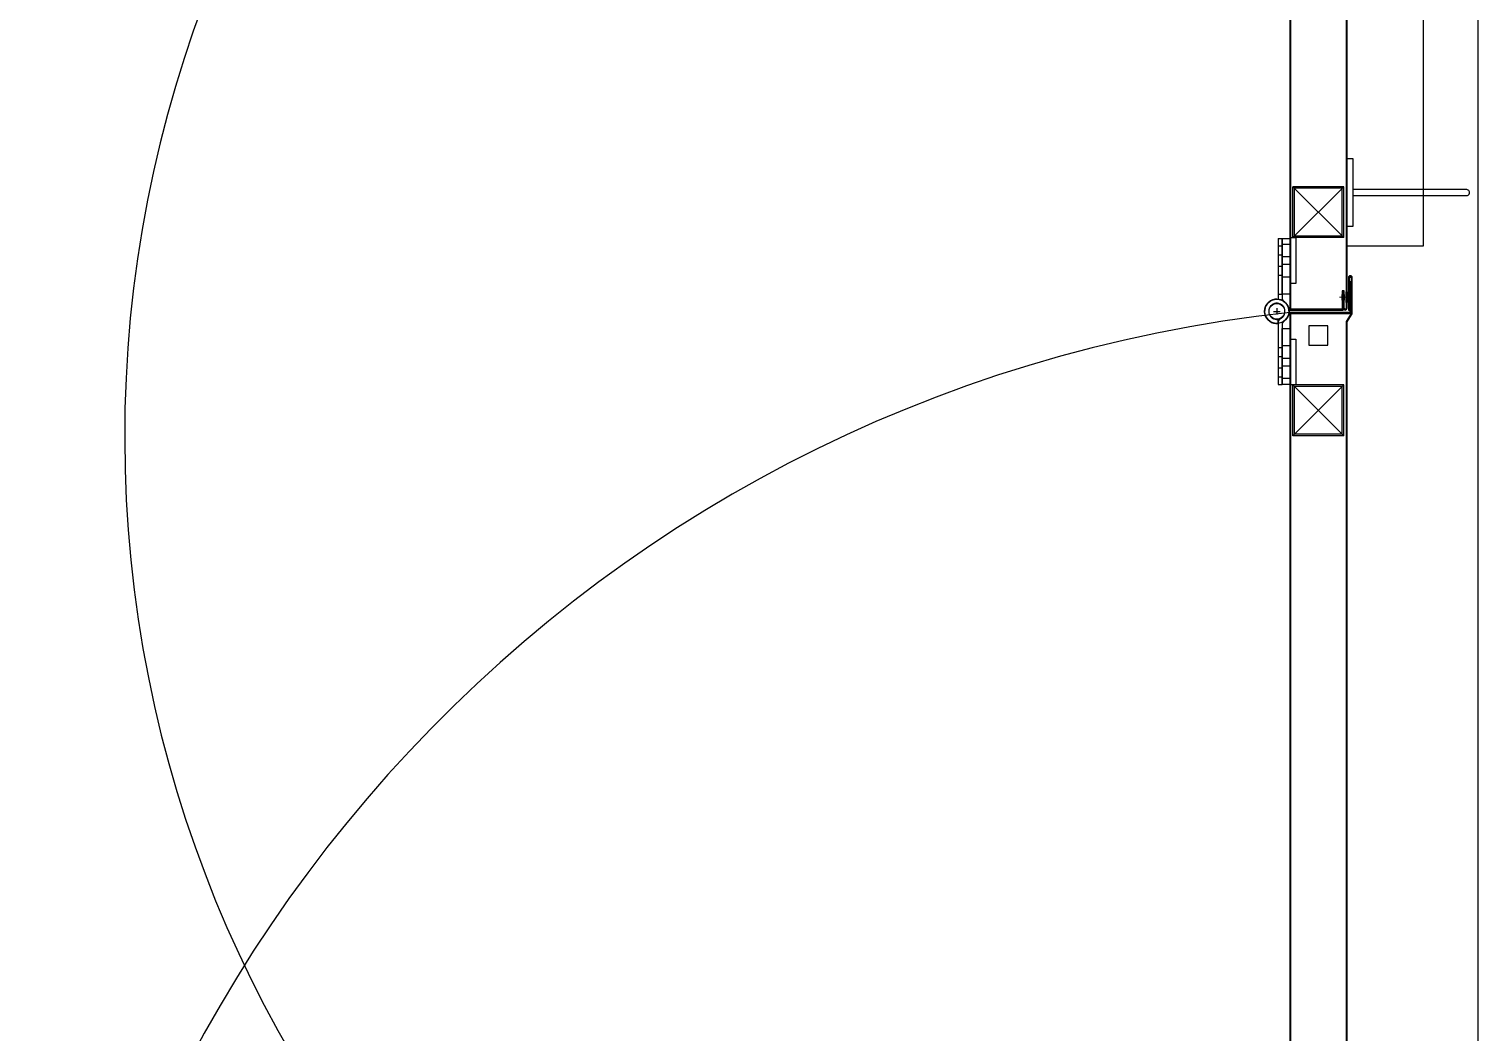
# Model space of a CAD drawing. Header units: millimetres. Extents: x -168200 to 672800, y -7409 to 118800.
# Drawn here: x 267337 to 268187, y 62788 to 63377 of the extents above; entities that cross this region are included whole.
import ezdxf

# ---------------------------------------------------------------- set-up
doc = ezdxf.new("R2010")
doc.units = ezdxf.units.MM
doc.header["$LTSCALE"] = 200
doc.linetypes.add('CENTER', pattern=[50.8, 31.75, -6.35, 6.35, -6.35])
doc.layers.add('1 BA', color=9, linetype='Continuous')

msp = doc.modelspace()

# ---------------------------------------------------------------- linework, layer by layer
at = {"layer": '1 BA'}
for p, q in [((268186.89, 62419.06), (268186.89, 65385.41)), ((268076.49, 63849.14), (268076.49, 63211.91)), ((268077.09, 63212.51), (268077.09, 63849.32)), ((268109.46, 63853.96), (268109.46, 63213.03)), ((268110.06, 63213.03), (268110.06, 63854.56)), ((268154.82, 63776.31), (268154.81, 63249.42)), ((268110.06, 63300.81), (268113.41, 63300.81)), ((268110.06, 63260.83), (268110.06, 63300.81)), ((268113.41, 63300.81), (268113.41, 63260.84)), ((268108.19, 63284.28), (268078.36, 63284.28)), ((268078.36, 63254.45), (268078.36, 63284.28)), ((268108.19, 63284.28), (268078.36, 63254.45)), ((268078.36, 63284.28), (268108.19, 63254.45)), ((268107.3, 63283.39), (268079.25, 63283.39)), ((268079.25, 63255.34), (268079.25, 63283.39)), ((268107.3, 63255.34), (268107.3, 63283.39)), ((268108.19, 63254.45), (268108.19, 63284.28)), ((268180.25, 63282.56), (268113.39, 63282.54)), ((268113.39, 63279.11), (268180.25, 63279.13)), ((268069.63, 63253.98), (268072.01, 63253.98)), ((268069.63, 63253.98), (268069.63, 63218.29)), ((268072.01, 63253.98), (268072.01, 63218.88)), ((268072.01, 63221.16), (268072.01, 63253.98)), ((268072.01, 63253.98), (268076.49, 63253.98)), ((268076.49, 63253.98), (268076.49, 63221.16)), ((268108.19, 63254.45), (268078.36, 63254.45)), ((268107.3, 63255.34), (268079.25, 63255.34)), ((268113.41, 63260.84), (268110.06, 63260.83)), ((268069.63, 63249.5), (268072.01, 63249.5)), ((268072.01, 63243.16), (268072.01, 63250.62)), ((268072.01, 63250.62), (268076.49, 63250.62)), ((268076.49, 63250.62), (268076.49, 63243.16)), ((268154.81, 63249.42), (268110.06, 63249.42)), ((268069.63, 63244.28), (268072.01, 63244.28)), ((268069.63, 63237.62), (268072.01, 63237.62)), ((268076.49, 63243.16), (268072.01, 63243.16)), ((268072.01, 63231.28), (268072.01, 63238.74)), ((268072.01, 63238.74), (268076.49, 63238.74)), ((268076.49, 63238.74), (268076.49, 63231.28)), ((268069.63, 63232.4), (268072.01, 63232.4)), ((268076.49, 63231.28), (268072.01, 63231.28)), ((268110.88, 63230.9), (268110.88, 63211.88)), ((268111.48, 63211.88), (268111.48, 63230.9)), ((268112.3, 63228.47), (268111.7, 63228.47)), ((268111.7, 63228.47), (268111.7, 63210.42)), ((268112.3, 63209.82), (268112.3, 63228.47)), ((268112.52, 63230.9), (268112.52, 63209.82)), ((268113.12, 63209.64), (268113.12, 63230.9)), ((268069.63, 63221.16), (268072.01, 63221.16)), ((268076.49, 63221.16), (268072.01, 63221.16)), ((268107.82, 63223.17), (268107.22, 63223.17)), ((268107.82, 63223.1), (268107.22, 63223.1)), ((268107.22, 63223.1), (268107.22, 63212.51)), ((268107.22, 63217.76), (268107.22, 63221.12)), ((268107.22, 63221.12), (268107.82, 63221.12)), ((268107.82, 63223.17), (268108.42, 63223.17)), ((268107.82, 63211.91), (268107.82, 63223.1)), ((268108.42, 63223.1), (268107.82, 63223.1)), ((268107.82, 63223.1), (268107.82, 63213.03)), ((268107.82, 63221.12), (268107.82, 63217.76)), ((268107.82, 63217.76), (268107.82, 63221.12)), ((268107.82, 63221.12), (268108.42, 63221.12)), ((268108.42, 63213.03), (268108.42, 63223.1)), ((268108.42, 63221.12), (268108.42, 63217.76)), ((268109.46, 63216.27), (268109.46, 63222.61)), ((268109.46, 63222.61), (268110.06, 63222.61)), ((268110.06, 63222.61), (268110.06, 63216.27)), ((268067.02, 63211.17), (268070.75, 63211.17)), ((268067.02, 63211.17), (268070.75, 63211.17)), ((268068.88, 63213.03), (268068.88, 63209.3)), ((268068.88, 63213.03), (268068.88, 63209.3)), ((268076.49, 63211.91), (268107.82, 63211.91)), ((268111.7, 63210.42), (268076.49, 63210.42)), ((268076.49, 63210.42), (268076.49, 62370.22)), ((268107.22, 63212.51), (268077.09, 63212.51)), ((268107.82, 63217.76), (268107.22, 63217.76)), ((268108.42, 63217.76), (268107.82, 63217.76)), ((268110.06, 63216.27), (268109.46, 63216.27)), ((268110.88, 63211.88), (268111.48, 63211.88)), ((268069.63, 63204.04), (268069.63, 63206.45)), ((268069.63, 63204.82), (268069.63, 63168.35)), ((268072.01, 63203.45), (268072.01, 63168.35)), ((268077.09, 62370.47), (268077.09, 63209.82)), ((268077.09, 63209.82), (268112.3, 63209.82)), ((268087.68, 63202.59), (268087.68, 63191.4)), ((268098.87, 63202.59), (268087.68, 63202.59)), ((268098.87, 63191.4), (268098.87, 63202.59)), ((268112.52, 63209.82), (268109.46, 63205.18)), ((268109.46, 63205.18), (268109.46, 62371.39)), ((268110.06, 63205), (268113.12, 63209.64)), ((268110.06, 62371.41), (268110.06, 63205)), ((268072.01, 63168.35), (268072.01, 63201.17)), ((268072.01, 63201.17), (268076.49, 63201.17)), ((268076.49, 63201.17), (268076.49, 63168.35)), ((268077.09, 63168.02), (268077.09, 63194.87)), ((268077.09, 63194.87), (268080.07, 63194.87)), ((268080.07, 63194.87), (268080.07, 63168.02)), ((268069.63, 63189.93), (268072.01, 63189.93)), ((268072.01, 63183.59), (268072.01, 63191.05)), ((268072.01, 63191.05), (268076.49, 63191.05)), ((268076.49, 63191.05), (268076.49, 63183.59)), ((268087.68, 63191.4), (268098.87, 63191.4)), ((268069.63, 63184.71), (268072.01, 63184.71)), ((268069.63, 63178.05), (268072.01, 63178.05)), ((268076.49, 63183.59), (268072.01, 63183.59)), ((268072.01, 63171.71), (268072.01, 63179.17)), ((268072.01, 63179.17), (268076.49, 63179.17)), ((268076.49, 63179.17), (268076.49, 63171.71)), ((268069.63, 63172.83), (268072.01, 63172.83)), ((268069.63, 63168.35), (268072.01, 63168.35)), ((268076.49, 63171.71), (268072.01, 63171.71)), ((268076.49, 63168.35), (268072.01, 63168.35)), ((268080.07, 63168.02), (268077.09, 63168.02)), ((268108.19, 63168.02), (268078.36, 63168.02)), ((268078.36, 63138.18), (268078.36, 63168.02)), ((268108.19, 63168.02), (268078.36, 63138.18)), ((268078.36, 63168.02), (268108.19, 63138.18)), ((268108.19, 63138.18), (268108.19, 63168.02)), ((268107.3, 63167.13), (268079.25, 63167.13)), ((268079.25, 63139.08), (268079.25, 63167.13)), ((268107.3, 63139.08), (268107.3, 63167.13)), ((268108.19, 63138.18), (268078.36, 63138.18)), ((268107.3, 63139.08), (268079.25, 63139.08))]:
    msp.add_line(p, q, dxfattribs=at)
at = {"layer": '1 BA', "linetype": 'CENTER', "lineweight": 5, "ltscale": 0.1}
msp.add_line((268105.73, 63219.44), (268111.55, 63219.44), dxfattribs=at)
at = {"layer": '1 BA'}
msp.add_lwpolyline([(268080.07, 63254.45), (268080.07, 63227.59), (268077.09, 63227.59), (268077.09, 63254.45)], close=True, dxfattribs=at)
for radius in [7.16, 4.59, 4.59]:
    msp.add_circle((268068.88, 63211.17), radius, dxfattribs=at)
for centre, radius, start, end in [((268112.76, 63137.82), 719.68, 93.13237, 267.11145), ((268180.25, 63280.85), 1.71, 268.34701, 90.07861), ((268112, 63230.9), 1.12, 0, 180), ((268112, 63230.9), 0.522, 0, 180), ((268074.25, 63218.88), 2.24, 180, 235.1501), ((268163.72, 62388.27), 826.77, 96.05603, 180.31507), ((268068.88, 63211.17), 7.16, 304.8499, 275.97916), ((268068.88, 63211.17), 4.77, 295.18434, 278.9893), ((268108.94, 63213.03), 1.12, 180, 0), ((268108.94, 63213.03), 0.522, 180, 0), ((268071.87, 63204.82), 2.24, 115.18434, 180), ((268074.25, 63203.45), 2.24, 124.8499, 180)]:
    msp.add_arc(centre, radius, start, end, dxfattribs=at)

doc.saveas('drawing.dxf')
